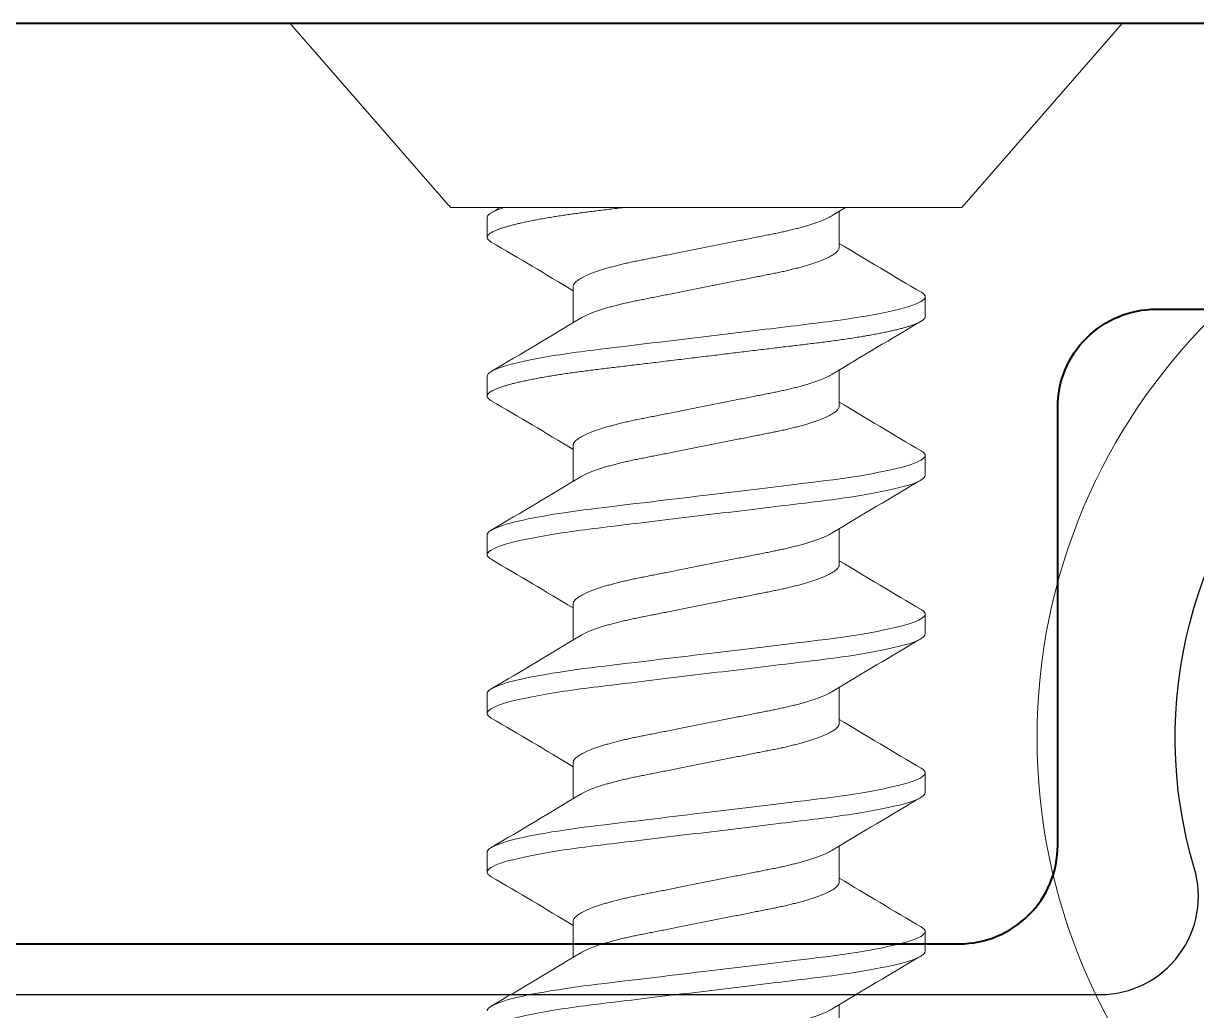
# Model space of a CAD drawing. Extents: x -23 to 190, y -172 to 85.
# Drawn here: x -2.3116 to -1.9421, y 70.4625 to 70.7736 of the extents above; entities that cross this region are included whole.
import ezdxf

# ---------------------------------------------------------------- set-up
doc = ezdxf.new("R2010")
doc.units = 0
doc.header["$MEASUREMENT"] = 0
doc.layers.get('0').update_dxf_attribs({"linetype": 'CONTINUOUS'})
for name, color, linetype in [('Ballons', 7, 'CONTINUOUS'), ('DIM', 7, 'CONTINUOUS'), ('FRAME', 1, 'CONTINUOUS')]:
    doc.layers.add(name, color=color, linetype=linetype)

# ---------------------------------------------------------------- blocks, each defined once
blk = doc.blocks.new('dfasdf')
at = {"color": 7, "linetype": 'Continuous', "lineweight": 15}
blk.add_circle((54.63959, 25.57704), 0.1865, dxfattribs=at)
blk = doc.blocks.new('no 6 500')
at = {"color": 7, "linetype": 'Continuous', "lineweight": 15}
for p, q in [((56.45405, 21.48189), (56.39605, 21.53231)), ((56.39605, 21.53231), (56.39605, 21.27031)), ((56.45405, 21.48189), (56.45405, 21.32073)), ((56.48842, 21.47031), (56.48217, 21.47031)), ((56.53842, 21.47031), (56.53217, 21.47031)), ((56.58842, 21.47031), (56.58217, 21.47031)), ((56.63842, 21.47031), (56.63217, 21.47031)), ((56.68842, 21.47031), (56.68217, 21.47031)), ((56.46655, 21.44325), (56.45524, 21.44325)), ((56.51655, 21.44325), (56.50524, 21.44325)), ((56.56655, 21.44325), (56.55524, 21.44325)), ((56.61655, 21.44325), (56.60524, 21.44325)), ((56.66655, 21.44325), (56.65524, 21.44325)), ((56.71655, 21.44325), (56.70524, 21.44325)), ((56.47905, 21.35937), (56.49036, 21.35937)), ((56.52905, 21.35937), (56.54036, 21.35937)), ((56.57905, 21.35937), (56.59036, 21.35937)), ((56.62905, 21.35937), (56.64036, 21.35937)), ((56.67905, 21.35937), (56.69036, 21.35937)), ((56.45717, 21.33231), (56.46342, 21.33231)), ((56.50717, 21.33231), (56.51342, 21.33231)), ((56.55717, 21.33231), (56.56342, 21.33231)), ((56.60717, 21.33231), (56.61342, 21.33231)), ((56.65717, 21.33231), (56.66342, 21.33231)), ((56.39605, 21.27031), (56.45405, 21.32073))]:
    blk.add_line(p, q, dxfattribs=at)
at = {"color": 7, "linetype": 'Continuous', "lineweight": 15, "flags": 128}
for points in [[(56.53069, 21.46899), (56.53077, 21.46912), (56.53107, 21.46956), (56.53135, 21.46989), (56.53164, 21.47013), (56.53191, 21.47026), (56.53217, 21.47031), (56.53246, 21.47026), (56.53276, 21.47009), (56.53306, 21.46982), (56.53338, 21.46943), (56.5337, 21.46893), (56.53402, 21.46831), (56.53434, 21.46761), (56.53465, 21.46681), (56.53498, 21.46591), (56.5353, 21.46491), (56.53563, 21.4638), (56.53596, 21.46259), (56.53629, 21.46129), (56.53662, 21.45989), (56.53695, 21.4584), (56.53727, 21.45683), (56.53759, 21.4552), (56.53791, 21.45349), (56.53823, 21.45172), (56.53854, 21.44988), (56.53886, 21.44782), (56.53919, 21.4457), (56.5395, 21.44352), (56.53981, 21.44128), (56.54011, 21.43901), (56.5404, 21.43669), (56.54067, 21.43447), (56.54095, 21.43219), (56.54123, 21.42985), (56.54152, 21.42744), (56.54182, 21.42498), (56.54212, 21.42246), (56.54243, 21.4199), (56.54274, 21.4173), (56.54306, 21.41465), (56.54339, 21.41198), (56.54371, 21.40934), (56.54403, 21.40667), (56.54435, 21.40399), (56.54467, 21.40131), (56.54502, 21.39841), (56.54537, 21.39552), (56.54572, 21.39265), (56.54607, 21.3898), (56.54641, 21.38697), (56.54674, 21.38419), (56.54706, 21.3816), (56.54736, 21.37906), (56.54766, 21.37657), (56.54796, 21.37413), (56.54825, 21.37175), (56.54853, 21.36943), (56.5488, 21.36717), (56.54907, 21.36497), (56.54934, 21.36281), (56.54963, 21.36067), (56.54992, 21.35862), (56.55021, 21.35661), (56.55051, 21.35465), (56.55081, 21.35274), (56.55115, 21.35076), (56.55149, 21.34885), (56.55183, 21.34702), (56.55218, 21.34529), (56.55253, 21.34365), (56.55288, 21.34211), (56.55321, 21.34075), (56.55354, 21.33949), (56.55386, 21.33833), (56.55419, 21.33726), (56.55451, 21.3363), (56.55483, 21.33545), (56.55515, 21.33469), (56.55546, 21.33405), (56.55577, 21.3335), (56.55607, 21.33306), (56.55635, 21.33273), (56.55664, 21.3325), (56.55691, 21.33236), (56.55717, 21.33231), (56.55717, 21.33231)], [(56.58069, 21.46899), (56.58077, 21.46912), (56.58107, 21.46956), (56.58135, 21.46989), (56.58164, 21.47013), (56.58191, 21.47026), (56.58217, 21.47031), (56.58246, 21.47026), (56.58276, 21.47009), (56.58306, 21.46982), (56.58338, 21.46943), (56.5837, 21.46893), (56.58402, 21.46831), (56.58434, 21.46761), (56.58465, 21.46681), (56.58498, 21.46591), (56.5853, 21.46491), (56.58563, 21.4638), (56.58596, 21.46259), (56.58629, 21.46129), (56.58662, 21.45989), (56.58695, 21.4584), (56.58727, 21.45683), (56.58759, 21.4552), (56.58791, 21.45349), (56.58823, 21.45172), (56.58854, 21.44988), (56.58886, 21.44782), (56.58919, 21.4457), (56.5895, 21.44352), (56.58981, 21.44128), (56.59011, 21.43901), (56.5904, 21.43669), (56.59067, 21.43447), (56.59095, 21.43219), (56.59123, 21.42985), (56.59152, 21.42744), (56.59182, 21.42498), (56.59212, 21.42246), (56.59243, 21.4199), (56.59274, 21.4173), (56.59306, 21.41465), (56.59339, 21.41198), (56.59371, 21.40934), (56.59403, 21.40667), (56.59435, 21.40399), (56.59467, 21.40131), (56.59502, 21.39841), (56.59537, 21.39552), (56.59572, 21.39265), (56.59607, 21.3898), (56.59641, 21.38697), (56.59674, 21.38419), (56.59706, 21.3816), (56.59736, 21.37906), (56.59766, 21.37657), (56.59796, 21.37413), (56.59825, 21.37175), (56.59853, 21.36943), (56.5988, 21.36717), (56.59907, 21.36497), (56.59934, 21.36281), (56.59963, 21.36067), (56.59992, 21.35862), (56.60021, 21.35661), (56.60051, 21.35465), (56.60081, 21.35274), (56.60115, 21.35076), (56.60149, 21.34885), (56.60183, 21.34702), (56.60218, 21.34529), (56.60253, 21.34365), (56.60288, 21.34211), (56.60321, 21.34075), (56.60354, 21.33949), (56.60386, 21.33833), (56.60419, 21.33726), (56.60451, 21.3363), (56.60483, 21.33545), (56.60515, 21.33469), (56.60546, 21.33405), (56.60577, 21.3335), (56.60607, 21.33306), (56.60635, 21.33273), (56.60664, 21.3325), (56.60691, 21.33236), (56.60717, 21.33231), (56.60717, 21.33231)], [(56.63069, 21.46899), (56.63077, 21.46912), (56.63107, 21.46956), (56.63135, 21.46989), (56.63164, 21.47013), (56.63191, 21.47026), (56.63217, 21.47031), (56.63246, 21.47026), (56.63276, 21.47009), (56.63306, 21.46982), (56.63338, 21.46943), (56.6337, 21.46893), (56.63402, 21.46831), (56.63434, 21.46761), (56.63465, 21.46681), (56.63498, 21.46591), (56.6353, 21.46491), (56.63563, 21.4638), (56.63596, 21.46259), (56.63629, 21.46129), (56.63662, 21.45989), (56.63695, 21.4584), (56.63727, 21.45683), (56.63759, 21.4552), (56.63791, 21.45349), (56.63823, 21.45172), (56.63854, 21.44988), (56.63886, 21.44782), (56.63919, 21.4457), (56.6395, 21.44352), (56.63981, 21.44128), (56.64011, 21.43901), (56.6404, 21.43669), (56.64067, 21.43447), (56.64095, 21.43219), (56.64123, 21.42985), (56.64152, 21.42744), (56.64182, 21.42498), (56.64212, 21.42246), (56.64243, 21.4199), (56.64274, 21.4173), (56.64306, 21.41465), (56.64339, 21.41198), (56.64371, 21.40934), (56.64403, 21.40667), (56.64435, 21.40399), (56.64467, 21.40131), (56.64502, 21.39841), (56.64537, 21.39552), (56.64572, 21.39265), (56.64607, 21.3898), (56.64641, 21.38697), (56.64674, 21.38419), (56.64706, 21.3816), (56.64736, 21.37906), (56.64766, 21.37657), (56.64796, 21.37413), (56.64825, 21.37175), (56.64853, 21.36943), (56.6488, 21.36717), (56.64907, 21.36497), (56.64934, 21.36281), (56.64963, 21.36067), (56.64992, 21.35862), (56.65021, 21.35661), (56.65051, 21.35465), (56.65081, 21.35274), (56.65115, 21.35076), (56.65149, 21.34885), (56.65183, 21.34702), (56.65218, 21.34529), (56.65253, 21.34365), (56.65288, 21.34211), (56.65321, 21.34075), (56.65354, 21.33949), (56.65386, 21.33833), (56.65419, 21.33726), (56.65451, 21.3363), (56.65483, 21.33545), (56.65515, 21.33469), (56.65546, 21.33405), (56.65577, 21.3335), (56.65607, 21.33306), (56.65635, 21.33273), (56.65664, 21.3325), (56.65691, 21.33236), (56.65717, 21.33231), (56.65717, 21.33231)], [(56.68069, 21.46899), (56.68077, 21.46912), (56.68107, 21.46956), (56.68135, 21.46989), (56.68164, 21.47013), (56.68191, 21.47026), (56.68217, 21.47031), (56.68246, 21.47026), (56.68276, 21.47009), (56.68306, 21.46982), (56.68338, 21.46943), (56.6837, 21.46893), (56.68402, 21.46831), (56.68434, 21.46761), (56.68465, 21.46681), (56.68498, 21.46591), (56.6853, 21.46491), (56.68563, 21.4638), (56.68596, 21.46259), (56.68629, 21.46129), (56.68662, 21.45989), (56.68695, 21.4584), (56.68727, 21.45683), (56.68759, 21.4552), (56.68791, 21.45349), (56.68823, 21.45172), (56.68854, 21.44988), (56.68886, 21.44782), (56.68919, 21.4457), (56.6895, 21.44352), (56.68981, 21.44128), (56.69011, 21.43901), (56.6904, 21.43669), (56.69067, 21.43447), (56.69095, 21.43219), (56.69123, 21.42985), (56.69152, 21.42744), (56.69182, 21.42498), (56.69212, 21.42246), (56.69243, 21.4199), (56.69274, 21.4173), (56.69306, 21.41465), (56.69339, 21.41198), (56.69371, 21.40934), (56.69403, 21.40667), (56.69435, 21.40399), (56.69467, 21.40131), (56.69502, 21.39841), (56.69537, 21.39552), (56.69572, 21.39265), (56.69607, 21.3898), (56.69641, 21.38697), (56.69674, 21.38419), (56.69706, 21.3816), (56.69736, 21.37906), (56.69766, 21.37657), (56.69796, 21.37413), (56.69825, 21.37175), (56.69853, 21.36943), (56.6988, 21.36717), (56.69907, 21.36497), (56.69934, 21.36281), (56.69963, 21.36067), (56.69992, 21.35862), (56.70021, 21.35661), (56.70051, 21.35465), (56.70081, 21.35274), (56.70115, 21.35076), (56.70149, 21.34885), (56.70183, 21.34702), (56.70218, 21.34529), (56.70253, 21.34365), (56.70288, 21.34211), (56.70321, 21.34075), (56.70354, 21.33949), (56.70386, 21.33833), (56.70419, 21.33726), (56.70451, 21.3363), (56.70483, 21.33545), (56.70515, 21.33469), (56.70546, 21.33405), (56.70577, 21.3335), (56.70607, 21.33306), (56.70635, 21.33273), (56.70664, 21.3325), (56.70691, 21.33236), (56.70717, 21.33231)]]:
    blk.add_lwpolyline(points, dxfattribs=at)
at = {"color": 7, "linetype": 'Continuous', "lineweight": 15}
for centre, radius, start, end in [((54.38039, 22.70217), 2.43557, 328.87607, 329.58106), ((58.37888, 22.57666), 2.18978, 210.38664, 211.23816), ((54.41336, 22.71231), 2.45539, 328.87894, 329.57824), ((58.47328, 22.60314), 2.24147, 210.39645, 211.22834), ((54.54127, 22.66592), 2.36471, 328.86553, 329.59164), ((58.53687, 22.61125), 2.2573, 210.39938, 211.22542), ((54.59127, 22.66592), 2.36471, 328.86553, 329.59164), ((58.58684, 22.61123), 2.25726, 210.39936, 211.22541), ((54.64127, 22.66592), 2.36471, 328.86553, 329.59164), ((58.63673, 22.61116), 2.25714, 210.39936, 211.22546), ((57.49369, 22.07287), 1.21442, 211.1207, 211.3502), ((58.50417, 20.1368), 2.36452, 148.86549, 149.59166), ((54.57227, 20.19945), 2.24153, 30.39647, 31.22833), ((58.63221, 20.09033), 2.45535, 148.87893, 149.57824), ((54.66686, 20.22605), 2.18961, 30.38661, 31.23819), ((58.60445, 20.13663), 2.36486, 148.86554, 149.59171), ((54.6587, 20.19136), 2.25734, 30.39929, 31.22542), ((58.65466, 20.13651), 2.3651, 148.86556, 149.59166), ((54.70892, 20.19149), 2.25708, 30.39925, 31.22547), ((58.70425, 20.13675), 2.36462, 148.86552, 149.59176), ((54.75848, 20.19123), 2.25759, 30.39934, 31.22538), ((52.80269, 19.18368), 4.23871, 30.47857, 30.52234)]:
    blk.add_arc(centre, radius, start, end, dxfattribs=at)
for points, knots in [([(56.48069, 21.46899), (56.48072, 21.46903), (56.48084, 21.46926), (56.48106, 21.46957), (56.48135, 21.46991), (56.48164, 21.47014), (56.48191, 21.47028), (56.48209, 21.4703), (56.48217, 21.47031)], [0, 0, 0, 0, 0.047812, 0.244109, 0.435482, 0.62533, 0.813538, 1, 1, 1, 1]), ([(56.48217, 21.47031), (56.48308, 21.47031), (56.48413, 21.46863), (56.48633, 21.46164), (56.48748, 21.45633), (56.48906, 21.44665), (56.48957, 21.44315), (56.49052, 21.43586), (56.49096, 21.43206), (56.49245, 21.41977), (56.49356, 21.41055), (56.49579, 21.39207), (56.4969, 21.38285), (56.49839, 21.37056), (56.49883, 21.36677), (56.49978, 21.35947), (56.50029, 21.35597), (56.50187, 21.34629), (56.50302, 21.34098), (56.50522, 21.33399), (56.50627, 21.33231), (56.50717, 21.33231)], [0, 0, 0, 0, 0.125, 0.125, 0.25, 0.25, 0.3125, 0.3125, 0.375, 0.375, 0.5, 0.5, 0.625, 0.625, 0.6875, 0.6875, 0.75, 0.75, 0.875, 0.875, 1, 1, 1, 1]), ([(56.48842, 21.47031), (56.48852, 21.4703), (56.48871, 21.47028), (56.48901, 21.47011), (56.48931, 21.46984), (56.48963, 21.46945), (56.48995, 21.46894), (56.49027, 21.46833), (56.49059, 21.46763), (56.4909, 21.46683), (56.49123, 21.46593), (56.49155, 21.46492), (56.49188, 21.46382), (56.49221, 21.46261), (56.49254, 21.46131), (56.49287, 21.45991), (56.4932, 21.45842), (56.49352, 21.45685), (56.49384, 21.45521), (56.49416, 21.45351), (56.49448, 21.45173), (56.49479, 21.44984), (56.49511, 21.44784), (56.49544, 21.44572), (56.49575, 21.44353), (56.49606, 21.4413), (56.49636, 21.43903), (56.49665, 21.43675), (56.49692, 21.43448), (56.4972, 21.43219), (56.49748, 21.42985), (56.49777, 21.42744), (56.49807, 21.42498), (56.49837, 21.42246), (56.49868, 21.4199), (56.49899, 21.41729), (56.49931, 21.41465), (56.49963, 21.412), (56.49996, 21.40934), (56.50028, 21.40667), (56.5006, 21.40399), (56.50093, 21.40124), (56.50127, 21.39841), (56.50162, 21.39552), (56.50197, 21.39265), (56.50232, 21.3898), (56.50266, 21.38697), (56.50299, 21.38424), (56.50331, 21.3816), (56.50361, 21.37906), (56.50391, 21.37657), (56.50421, 21.37413), (56.5045, 21.37175), (56.50478, 21.36943), (56.50505, 21.36717), (56.50532, 21.36496), (56.50559, 21.36279), (56.50588, 21.36067), (56.50617, 21.3586), (56.50646, 21.35659), (56.50676, 21.35463), (56.50707, 21.35268), (56.5074, 21.35074), (56.50774, 21.34883), (56.50808, 21.34701), (56.50843, 21.34527), (56.50878, 21.34363), (56.50912, 21.34212), (56.50946, 21.34074), (56.50979, 21.33948), (56.51011, 21.33831), (56.51044, 21.33725), (56.51076, 21.33629), (56.51108, 21.33543), (56.5114, 21.33468), (56.51171, 21.33403), (56.51202, 21.33349), (56.51231, 21.33305), (56.5126, 21.33272), (56.51289, 21.33248), (56.51316, 21.33234), (56.51343, 21.33229), (56.51371, 21.33235), (56.51401, 21.33251), (56.51431, 21.33279), (56.51461, 21.33315), (56.51481, 21.33348), (56.51491, 21.33363)], [0, 0, 0, 0, 0.011795, 0.023709, 0.035734, 0.047861, 0.060081, 0.072385, 0.084054, 0.09578, 0.107555, 0.119369, 0.131213, 0.143078, 0.154954, 0.166832, 0.178701, 0.190553, 0.202167, 0.213747, 0.225283, 0.236766, 0.2491, 0.261353, 0.273516, 0.28558, 0.297537, 0.309377, 0.320469, 0.331651, 0.342936, 0.354315, 0.365782, 0.37733, 0.388949, 0.400633, 0.412371, 0.424156, 0.435767, 0.447404, 0.45906, 0.470725, 0.483322, 0.495906, 0.508469, 0.520997, 0.53348, 0.545907, 0.557564, 0.569153, 0.580667, 0.592096, 0.603435, 0.614676, 0.625812, 0.636915, 0.648122, 0.659429, 0.670625, 0.681905, 0.69326, 0.704684, 0.717087, 0.729551, 0.742063, 0.754614, 0.767191, 0.779785, 0.791663, 0.803535, 0.815392, 0.827225, 0.839023, 0.850777, 0.86248, 0.874121, 0.885693, 0.897188, 0.908394, 0.919511, 0.930532, 0.94145, 0.953245, 0.965159, 0.977184, 0.989311, 1, 1, 1, 1]), ([(56.53842, 21.47031), (56.53933, 21.47031), (56.54038, 21.46863), (56.54258, 21.46164), (56.54373, 21.45633), (56.54531, 21.44665), (56.54582, 21.44315), (56.54677, 21.43586), (56.54721, 21.43206), (56.5487, 21.41977), (56.54981, 21.41055), (56.55204, 21.39207), (56.55315, 21.38285), (56.55464, 21.37056), (56.55508, 21.36677), (56.55603, 21.35947), (56.55654, 21.35597), (56.55812, 21.34629), (56.55927, 21.34098), (56.56147, 21.33399), (56.56252, 21.33231), (56.56342, 21.33231)], [0, 0, 0, 0, 0.125, 0.125, 0.25, 0.25, 0.3125, 0.3125, 0.375, 0.375, 0.5, 0.5, 0.625, 0.625, 0.6875, 0.6875, 0.75, 0.75, 0.875, 0.875, 1, 1, 1, 1]), ([(56.58842, 21.47031), (56.58933, 21.47031), (56.59038, 21.46863), (56.59258, 21.46164), (56.59373, 21.45633), (56.59531, 21.44665), (56.59582, 21.44315), (56.59677, 21.43586), (56.59721, 21.43206), (56.5987, 21.41977), (56.59981, 21.41055), (56.60204, 21.39207), (56.60315, 21.38285), (56.60464, 21.37056), (56.60508, 21.36677), (56.60603, 21.35947), (56.60654, 21.35597), (56.60812, 21.34629), (56.60927, 21.34098), (56.61147, 21.33399), (56.61252, 21.33231), (56.61342, 21.33231)], [0, 0, 0, 0, 0.125, 0.125, 0.25, 0.25, 0.3125, 0.3125, 0.375, 0.375, 0.5, 0.5, 0.625, 0.625, 0.6875, 0.6875, 0.75, 0.75, 0.875, 0.875, 1, 1, 1, 1]), ([(56.63842, 21.47031), (56.63933, 21.47031), (56.64038, 21.46863), (56.64258, 21.46164), (56.64373, 21.45633), (56.64531, 21.44665), (56.64582, 21.44315), (56.64677, 21.43586), (56.64721, 21.43206), (56.6487, 21.41977), (56.64981, 21.41055), (56.65204, 21.39207), (56.65315, 21.38285), (56.65464, 21.37056), (56.65508, 21.36677), (56.65603, 21.35947), (56.65654, 21.35597), (56.65812, 21.34629), (56.65927, 21.34098), (56.66147, 21.33399), (56.66252, 21.33231), (56.66342, 21.33231)], [0, 0, 0, 0, 0.125, 0.125, 0.25, 0.25, 0.3125, 0.3125, 0.375, 0.375, 0.5, 0.5, 0.625, 0.625, 0.6875, 0.6875, 0.75, 0.75, 0.875, 0.875, 1, 1, 1, 1]), ([(56.68842, 21.47031), (56.68933, 21.47031), (56.69038, 21.46863), (56.69258, 21.46164), (56.69373, 21.45633), (56.69531, 21.44665), (56.69582, 21.44315), (56.69677, 21.43586), (56.69721, 21.43206), (56.6987, 21.41977), (56.69981, 21.41055), (56.70204, 21.39207), (56.70315, 21.38285), (56.70464, 21.37056), (56.70508, 21.36677), (56.70603, 21.35947), (56.70654, 21.35597), (56.70812, 21.34629), (56.70927, 21.34098), (56.71147, 21.33399), (56.71252, 21.33231), (56.71342, 21.33231)], [0, 0, 0, 0, 0.125, 0.125, 0.25, 0.25, 0.3125, 0.3125, 0.375, 0.375, 0.5, 0.5, 0.625, 0.625, 0.6875, 0.6875, 0.75, 0.75, 0.875, 0.875, 1, 1, 1, 1]), ([(56.45658, 21.44104), (56.45661, 21.44098), (56.45679, 21.44071), (56.45709, 21.44013), (56.45751, 21.4393), (56.45792, 21.43836), (56.45834, 21.43732), (56.45876, 21.43619), (56.45918, 21.43497), (56.4596, 21.43367), (56.46001, 21.43229), (56.46041, 21.43085), (56.4608, 21.42934), (56.46119, 21.42778), (56.46156, 21.42617), (56.46193, 21.42452), (56.46227, 21.42284), (56.46261, 21.42112), (56.46296, 21.41937), (56.46332, 21.41756), (56.46369, 21.41568), (56.46408, 21.41374), (56.46448, 21.41174), (56.46488, 21.4097), (56.46529, 21.40763), (56.46571, 21.40554), (56.46613, 21.40343), (56.46655, 21.40131), (56.46697, 21.3992), (56.46739, 21.39709), (56.4678, 21.395), (56.46821, 21.39294), (56.46862, 21.39092), (56.46901, 21.38894), (56.46939, 21.38703), (56.46976, 21.38516), (56.47012, 21.38333), (56.47048, 21.38155), (56.47082, 21.37981), (56.47117, 21.37812), (56.47153, 21.37646), (56.47191, 21.37485), (56.4723, 21.37329), (56.47269, 21.37178), (56.47309, 21.37033), (56.4735, 21.36896), (56.47391, 21.36766), (56.47433, 21.36644), (56.47475, 21.36532), (56.47516, 21.36429), (56.47558, 21.36336), (56.47598, 21.36253), (56.47639, 21.36178), (56.4768, 21.36113), (56.4772, 21.36058), (56.47759, 21.36014), (56.47797, 21.35979), (56.47834, 21.35955), (56.4787, 21.3594), (56.47893, 21.35938), (56.47905, 21.35937)], [0, 0, 0, 0, 0.0049672, 0.0224558, 0.0400072, 0.0579579, 0.0759257, 0.093886, 0.1118143, 0.1296862, 0.1474779, 0.1651664, 0.182691, 0.2000695, 0.2172819, 0.2343095, 0.2511349, 0.2675471, 0.2841423, 0.300927, 0.3178845, 0.3353471, 0.3529503, 0.3706724, 0.3884909, 0.4063825, 0.4243231, 0.4422882, 0.4602143, 0.4781158, 0.4959687, 0.513749, 0.5314335, 0.5486874, 0.5658069, 0.5827728, 0.5995669, 0.6165091, 0.6332588, 0.650119, 0.6671823, 0.6844313, 0.7018473, 0.7194101, 0.7370599, 0.7548125, 0.7726451, 0.7905339, 0.8084549, 0.8260635, 0.8436564, 0.8612104, 0.8787029, 0.8964658, 0.9141184, 0.931639, 0.9490064, 0.9662011, 0.9832046, 1, 1, 1, 1]), ([(56.46655, 21.44325), (56.46666, 21.44324), (56.4669, 21.44322), (56.46726, 21.44307), (56.46763, 21.44283), (56.46801, 21.44249), (56.4684, 21.44205), (56.46879, 21.44151), (56.46919, 21.44087), (56.46959, 21.44014), (56.47001, 21.4393), (56.47042, 21.43836), (56.47084, 21.43732), (56.47126, 21.43619), (56.47168, 21.43497), (56.4721, 21.43367), (56.47251, 21.43229), (56.47291, 21.43085), (56.4733, 21.42934), (56.47369, 21.42778), (56.47406, 21.42617), (56.47443, 21.42452), (56.47477, 21.42284), (56.47511, 21.42112), (56.47546, 21.41937), (56.47582, 21.41756), (56.47619, 21.41568), (56.47658, 21.41374), (56.47698, 21.41174), (56.47738, 21.4097), (56.47779, 21.40763), (56.47821, 21.40554), (56.47863, 21.40343), (56.47905, 21.40131), (56.47947, 21.3992), (56.47989, 21.39709), (56.4803, 21.395), (56.48071, 21.39294), (56.48112, 21.39092), (56.48151, 21.38894), (56.48189, 21.38703), (56.48226, 21.38516), (56.48262, 21.38333), (56.48298, 21.38155), (56.48332, 21.37981), (56.48367, 21.37812), (56.48403, 21.37646), (56.48441, 21.37485), (56.4848, 21.37329), (56.48519, 21.37178), (56.48559, 21.37033), (56.486, 21.36896), (56.48641, 21.36766), (56.48683, 21.36644), (56.48725, 21.36532), (56.48766, 21.36429), (56.48808, 21.36336), (56.48848, 21.36253), (56.4888, 21.36194), (56.48898, 21.36166), (56.48902, 21.36159)], [0, 0, 0, 0, 0.0167587, 0.0337246, 0.050881, 0.0682095, 0.0856906, 0.102988, 0.1203919, 0.1378808, 0.1554324, 0.1733832, 0.1913512, 0.2093117, 0.2272402, 0.2451123, 0.2629042, 0.2805928, 0.2981177, 0.3154964, 0.3327089, 0.3497367, 0.3665623, 0.3829747, 0.39957, 0.4163549, 0.4333125, 0.4507754, 0.4683787, 0.4861011, 0.5039198, 0.5218115, 0.5397523, 0.5577176, 0.5756439, 0.5935456, 0.6113986, 0.6291791, 0.6468638, 0.6641179, 0.6812376, 0.6982037, 0.714998, 0.7319404, 0.7486903, 0.7655506, 0.7826141, 0.7998633, 0.8172795, 0.8348425, 0.8524924, 0.8702452, 0.888078, 0.905967, 0.9238882, 0.941497, 0.95909, 0.9766443, 0.9941369, 1, 1, 1, 1]), ([(56.50658, 21.44104), (56.50661, 21.44098), (56.50679, 21.44071), (56.50709, 21.44013), (56.50751, 21.4393), (56.50792, 21.43836), (56.50834, 21.43732), (56.50876, 21.43619), (56.50918, 21.43497), (56.5096, 21.43367), (56.51001, 21.43229), (56.51041, 21.43085), (56.5108, 21.42934), (56.51119, 21.42778), (56.51156, 21.42617), (56.51193, 21.42452), (56.51227, 21.42284), (56.51261, 21.42112), (56.51296, 21.41937), (56.51332, 21.41756), (56.51369, 21.41568), (56.51408, 21.41374), (56.51448, 21.41174), (56.51488, 21.4097), (56.51529, 21.40763), (56.51571, 21.40554), (56.51613, 21.40343), (56.51655, 21.40131), (56.51697, 21.3992), (56.51739, 21.39709), (56.5178, 21.395), (56.51821, 21.39294), (56.51862, 21.39092), (56.51901, 21.38894), (56.51939, 21.38703), (56.51976, 21.38516), (56.52012, 21.38333), (56.52048, 21.38155), (56.52082, 21.37981), (56.52117, 21.37812), (56.52153, 21.37646), (56.52191, 21.37485), (56.5223, 21.37329), (56.52269, 21.37178), (56.52309, 21.37033), (56.5235, 21.36896), (56.52391, 21.36766), (56.52433, 21.36644), (56.52475, 21.36532), (56.52516, 21.36429), (56.52558, 21.36336), (56.52598, 21.36253), (56.52639, 21.36178), (56.5268, 21.36113), (56.5272, 21.36058), (56.52759, 21.36014), (56.52797, 21.35979), (56.52834, 21.35955), (56.5287, 21.3594), (56.52893, 21.35938), (56.52905, 21.35937)], [0, 0, 0, 0, 0.004953, 0.022442, 0.039994, 0.057945, 0.075913, 0.093873, 0.111802, 0.129674, 0.147466, 0.165155, 0.18268, 0.200059, 0.217271, 0.234299, 0.251125, 0.267537, 0.284132, 0.300917, 0.317875, 0.335338, 0.352941, 0.370664, 0.388483, 0.406374, 0.424315, 0.442281, 0.460207, 0.478109, 0.495962, 0.513742, 0.531427, 0.548681, 0.565801, 0.582767, 0.599561, 0.616504, 0.633254, 0.650114, 0.667178, 0.684427, 0.701843, 0.719406, 0.737056, 0.754809, 0.772642, 0.790531, 0.808452, 0.826061, 0.843654, 0.861209, 0.878701, 0.896464, 0.914117, 0.931638, 0.949006, 0.966201, 0.983204, 1, 1, 1, 1]), ([(56.51655, 21.44325), (56.51666, 21.44324), (56.5169, 21.44322), (56.51726, 21.44307), (56.51763, 21.44283), (56.51801, 21.44249), (56.5184, 21.44205), (56.51879, 21.44151), (56.51919, 21.44087), (56.51959, 21.44014), (56.52001, 21.4393), (56.52042, 21.43836), (56.52084, 21.43732), (56.52126, 21.43619), (56.52168, 21.43497), (56.5221, 21.43367), (56.52251, 21.43229), (56.52291, 21.43085), (56.5233, 21.42934), (56.52369, 21.42778), (56.52406, 21.42617), (56.52443, 21.42452), (56.52477, 21.42284), (56.52511, 21.42112), (56.52546, 21.41937), (56.52582, 21.41756), (56.52619, 21.41568), (56.52658, 21.41374), (56.52698, 21.41174), (56.52738, 21.4097), (56.52779, 21.40763), (56.52821, 21.40554), (56.52863, 21.40343), (56.52905, 21.40131), (56.52947, 21.3992), (56.52989, 21.39709), (56.5303, 21.395), (56.53071, 21.39294), (56.53112, 21.39092), (56.53151, 21.38894), (56.53189, 21.38703), (56.53226, 21.38516), (56.53262, 21.38333), (56.53298, 21.38155), (56.53332, 21.37981), (56.53367, 21.37812), (56.53403, 21.37646), (56.53441, 21.37485), (56.5348, 21.37329), (56.53519, 21.37178), (56.53559, 21.37033), (56.536, 21.36896), (56.53641, 21.36766), (56.53683, 21.36644), (56.53725, 21.36532), (56.53766, 21.36429), (56.53808, 21.36336), (56.53848, 21.36253), (56.5388, 21.36194), (56.53898, 21.36166), (56.53902, 21.36159)], [0, 0, 0, 0, 0.016759, 0.033725, 0.050881, 0.06821, 0.085691, 0.102989, 0.120393, 0.137881, 0.155433, 0.173384, 0.191352, 0.209313, 0.227241, 0.245113, 0.262906, 0.280594, 0.298119, 0.315498, 0.332711, 0.349738, 0.366564, 0.382977, 0.399572, 0.416357, 0.433315, 0.450778, 0.468381, 0.486104, 0.503922, 0.521814, 0.539755, 0.55772, 0.575647, 0.593549, 0.611402, 0.629182, 0.646867, 0.664121, 0.681241, 0.698207, 0.715002, 0.731944, 0.748694, 0.765554, 0.782618, 0.799867, 0.817284, 0.834847, 0.852497, 0.87025, 0.888082, 0.905972, 0.923893, 0.941502, 0.959095, 0.976649, 0.994142, 1, 1, 1, 1]), ([(56.55658, 21.44104), (56.55661, 21.44098), (56.55679, 21.44071), (56.55709, 21.44013), (56.55751, 21.4393), (56.55792, 21.43836), (56.55834, 21.43732), (56.55876, 21.43619), (56.55918, 21.43497), (56.5596, 21.43367), (56.56001, 21.43229), (56.56041, 21.43085), (56.5608, 21.42934), (56.56119, 21.42778), (56.56156, 21.42617), (56.56193, 21.42452), (56.56227, 21.42284), (56.56261, 21.42112), (56.56296, 21.41937), (56.56332, 21.41756), (56.56369, 21.41568), (56.56408, 21.41374), (56.56448, 21.41174), (56.56488, 21.4097), (56.56529, 21.40763), (56.56571, 21.40554), (56.56613, 21.40343), (56.56655, 21.40131), (56.56697, 21.3992), (56.56739, 21.39709), (56.5678, 21.395), (56.56821, 21.39294), (56.56862, 21.39092), (56.56901, 21.38894), (56.56939, 21.38703), (56.56976, 21.38516), (56.57012, 21.38333), (56.57048, 21.38155), (56.57082, 21.37981), (56.57117, 21.37812), (56.57153, 21.37646), (56.57191, 21.37485), (56.5723, 21.37329), (56.57269, 21.37178), (56.57309, 21.37033), (56.5735, 21.36896), (56.57391, 21.36766), (56.57433, 21.36644), (56.57475, 21.36532), (56.57516, 21.36429), (56.57558, 21.36336), (56.57598, 21.36253), (56.57639, 21.36178), (56.5768, 21.36113), (56.5772, 21.36058), (56.57759, 21.36014), (56.57797, 21.35979), (56.57834, 21.35955), (56.5787, 21.3594), (56.57893, 21.35938), (56.57905, 21.35937)], [0, 0, 0, 0, 0.004958, 0.022447, 0.039999, 0.05795, 0.075918, 0.093878, 0.111806, 0.129679, 0.14747, 0.165159, 0.182684, 0.200062, 0.217275, 0.234303, 0.251128, 0.267541, 0.284136, 0.300921, 0.317878, 0.335341, 0.352945, 0.370667, 0.388486, 0.406377, 0.424318, 0.442283, 0.46021, 0.478111, 0.495964, 0.513745, 0.531429, 0.548683, 0.565803, 0.582769, 0.599563, 0.616506, 0.633256, 0.650116, 0.667179, 0.684429, 0.701845, 0.719408, 0.737058, 0.75481, 0.772643, 0.790532, 0.808453, 0.826062, 0.843655, 0.861209, 0.878702, 0.896465, 0.914118, 0.931638, 0.949006, 0.966201, 0.983204, 1, 1, 1, 1]), ([(56.56655, 21.44325), (56.56666, 21.44324), (56.5669, 21.44322), (56.56726, 21.44307), (56.56763, 21.44283), (56.56801, 21.44249), (56.5684, 21.44205), (56.56879, 21.44151), (56.56919, 21.44087), (56.56959, 21.44014), (56.57001, 21.4393), (56.57042, 21.43836), (56.57084, 21.43732), (56.57126, 21.43619), (56.57168, 21.43497), (56.5721, 21.43367), (56.57251, 21.43229), (56.57291, 21.43085), (56.5733, 21.42934), (56.57369, 21.42778), (56.57406, 21.42617), (56.57443, 21.42452), (56.57477, 21.42284), (56.57511, 21.42112), (56.57546, 21.41937), (56.57582, 21.41756), (56.57619, 21.41568), (56.57658, 21.41374), (56.57698, 21.41174), (56.57738, 21.4097), (56.57779, 21.40763), (56.57821, 21.40554), (56.57863, 21.40343), (56.57905, 21.40131), (56.57947, 21.3992), (56.57989, 21.39709), (56.5803, 21.395), (56.58071, 21.39294), (56.58112, 21.39092), (56.58151, 21.38894), (56.58189, 21.38703), (56.58226, 21.38516), (56.58262, 21.38333), (56.58298, 21.38155), (56.58332, 21.37981), (56.58367, 21.37812), (56.58403, 21.37646), (56.58441, 21.37485), (56.5848, 21.37329), (56.58519, 21.37178), (56.58559, 21.37033), (56.586, 21.36896), (56.58641, 21.36766), (56.58683, 21.36644), (56.58725, 21.36532), (56.58766, 21.36429), (56.58808, 21.36336), (56.58848, 21.36253), (56.5888, 21.36194), (56.58898, 21.36166), (56.58902, 21.36159)], [0, 0, 0, 0, 0.016759, 0.033724, 0.050881, 0.068209, 0.08569, 0.102987, 0.120391, 0.13788, 0.155431, 0.173382, 0.19135, 0.20931, 0.227238, 0.24511, 0.262902, 0.28059, 0.298115, 0.315494, 0.332706, 0.349734, 0.366559, 0.382971, 0.399567, 0.416351, 0.433309, 0.450771, 0.468375, 0.486097, 0.503915, 0.521807, 0.539747, 0.557713, 0.575639, 0.59354, 0.611393, 0.629174, 0.646858, 0.664112, 0.681232, 0.698198, 0.714992, 0.731934, 0.748684, 0.765544, 0.782607, 0.799856, 0.817272, 0.834835, 0.852485, 0.870238, 0.88807, 0.905959, 0.92388, 0.941489, 0.959082, 0.976636, 0.994128, 1, 1, 1, 1]), ([(56.60658, 21.44104), (56.60661, 21.44098), (56.60679, 21.44071), (56.60709, 21.44013), (56.60751, 21.4393), (56.60792, 21.43836), (56.60834, 21.43732), (56.60876, 21.43619), (56.60918, 21.43497), (56.6096, 21.43367), (56.61001, 21.43229), (56.61041, 21.43085), (56.6108, 21.42934), (56.61119, 21.42778), (56.61156, 21.42617), (56.61193, 21.42452), (56.61227, 21.42284), (56.61261, 21.42112), (56.61296, 21.41937), (56.61332, 21.41756), (56.61369, 21.41568), (56.61408, 21.41374), (56.61448, 21.41174), (56.61488, 21.4097), (56.61529, 21.40763), (56.61571, 21.40554), (56.61613, 21.40343), (56.61655, 21.40131), (56.61697, 21.3992), (56.61739, 21.39709), (56.6178, 21.395), (56.61821, 21.39294), (56.61862, 21.39092), (56.61901, 21.38894), (56.61939, 21.38703), (56.61976, 21.38516), (56.62012, 21.38333), (56.62048, 21.38155), (56.62082, 21.37981), (56.62117, 21.37812), (56.62153, 21.37646), (56.62191, 21.37485), (56.6223, 21.37329), (56.62269, 21.37178), (56.62309, 21.37033), (56.6235, 21.36896), (56.62391, 21.36766), (56.62433, 21.36644), (56.62475, 21.36532), (56.62516, 21.36429), (56.62558, 21.36336), (56.62598, 21.36253), (56.62639, 21.36178), (56.6268, 21.36113), (56.6272, 21.36058), (56.62759, 21.36014), (56.62797, 21.35979), (56.62834, 21.35955), (56.6287, 21.3594), (56.62893, 21.35938), (56.62905, 21.35937)], [0, 0, 0, 0, 0.004966, 0.022455, 0.040006, 0.057957, 0.075925, 0.093885, 0.111813, 0.129685, 0.147477, 0.165166, 0.18269, 0.200069, 0.217281, 0.234309, 0.251134, 0.267546, 0.284142, 0.300926, 0.317884, 0.335347, 0.35295, 0.370672, 0.38849, 0.406382, 0.424323, 0.442288, 0.460214, 0.478115, 0.495968, 0.513749, 0.531433, 0.548687, 0.565807, 0.582772, 0.599567, 0.616509, 0.633258, 0.650119, 0.667182, 0.684431, 0.701847, 0.71941, 0.73706, 0.754812, 0.772645, 0.790534, 0.808455, 0.826063, 0.843656, 0.86121, 0.878703, 0.896466, 0.914118, 0.931639, 0.949006, 0.966201, 0.983205, 1, 1, 1, 1]), ([(56.61655, 21.44325), (56.61666, 21.44324), (56.6169, 21.44322), (56.61726, 21.44307), (56.61763, 21.44283), (56.61801, 21.44249), (56.6184, 21.44205), (56.61879, 21.44151), (56.61919, 21.44087), (56.61959, 21.44014), (56.62001, 21.4393), (56.62042, 21.43836), (56.62084, 21.43732), (56.62126, 21.43619), (56.62168, 21.43497), (56.6221, 21.43367), (56.62251, 21.43229), (56.62291, 21.43085), (56.6233, 21.42934), (56.62369, 21.42778), (56.62406, 21.42617), (56.62443, 21.42452), (56.62477, 21.42284), (56.62511, 21.42112), (56.62546, 21.41937), (56.62582, 21.41756), (56.62619, 21.41568), (56.62658, 21.41374), (56.62698, 21.41174), (56.62738, 21.4097), (56.62779, 21.40763), (56.62821, 21.40554), (56.62863, 21.40343), (56.62905, 21.40131), (56.62947, 21.3992), (56.62989, 21.39709), (56.6303, 21.395), (56.63071, 21.39294), (56.63112, 21.39092), (56.63151, 21.38894), (56.63189, 21.38703), (56.63226, 21.38516), (56.63262, 21.38333), (56.63298, 21.38155), (56.63332, 21.37981), (56.63367, 21.37812), (56.63403, 21.37646), (56.63441, 21.37485), (56.6348, 21.37329), (56.63519, 21.37178), (56.63559, 21.37033), (56.636, 21.36896), (56.63641, 21.36766), (56.63683, 21.36644), (56.63725, 21.36532), (56.63766, 21.36429), (56.63808, 21.36336), (56.63848, 21.36253), (56.6388, 21.36194), (56.63898, 21.36166), (56.63902, 21.36159)], [0, 0, 0, 0, 0.016759, 0.033724, 0.050881, 0.068209, 0.08569, 0.102987, 0.120391, 0.13788, 0.155431, 0.173382, 0.19135, 0.20931, 0.227238, 0.24511, 0.262902, 0.28059, 0.298115, 0.315494, 0.332706, 0.349734, 0.366559, 0.382971, 0.399566, 0.416351, 0.433309, 0.450771, 0.468375, 0.486097, 0.503915, 0.521807, 0.539747, 0.557713, 0.575639, 0.59354, 0.611393, 0.629174, 0.646858, 0.664112, 0.681232, 0.698198, 0.714992, 0.731934, 0.748684, 0.765544, 0.782607, 0.799856, 0.817272, 0.834835, 0.852485, 0.870238, 0.88807, 0.905959, 0.92388, 0.941489, 0.959082, 0.976636, 0.994128, 1, 1, 1, 1]), ([(56.65658, 21.44104), (56.65661, 21.44098), (56.65679, 21.44071), (56.65709, 21.44013), (56.65751, 21.4393), (56.65792, 21.43836), (56.65834, 21.43732), (56.65876, 21.43619), (56.65918, 21.43497), (56.6596, 21.43367), (56.66001, 21.43229), (56.66041, 21.43085), (56.6608, 21.42934), (56.66119, 21.42778), (56.66156, 21.42617), (56.66193, 21.42452), (56.66227, 21.42284), (56.66261, 21.42112), (56.66296, 21.41937), (56.66332, 21.41756), (56.66369, 21.41568), (56.66408, 21.41374), (56.66448, 21.41174), (56.66488, 21.4097), (56.66529, 21.40763), (56.66571, 21.40554), (56.66613, 21.40343), (56.66655, 21.40131), (56.66697, 21.3992), (56.66739, 21.39709), (56.6678, 21.395), (56.66821, 21.39294), (56.66862, 21.39092), (56.66901, 21.38894), (56.66939, 21.38703), (56.66976, 21.38516), (56.67012, 21.38333), (56.67048, 21.38155), (56.67082, 21.37981), (56.67117, 21.37812), (56.67153, 21.37646), (56.67191, 21.37485), (56.6723, 21.37329), (56.67269, 21.37178), (56.67309, 21.37033), (56.6735, 21.36896), (56.67391, 21.36766), (56.67433, 21.36644), (56.67475, 21.36532), (56.67516, 21.36429), (56.67558, 21.36336), (56.67598, 21.36253), (56.67639, 21.36178), (56.6768, 21.36113), (56.6772, 21.36058), (56.67759, 21.36014), (56.67797, 21.35979), (56.67834, 21.35955), (56.6787, 21.3594), (56.67893, 21.35938), (56.67905, 21.35937)], [0, 0, 0, 0, 0.004966, 0.022455, 0.040006, 0.057957, 0.075925, 0.093885, 0.111813, 0.129685, 0.147477, 0.165166, 0.18269, 0.200069, 0.217281, 0.234309, 0.251134, 0.267546, 0.284142, 0.300926, 0.317884, 0.335347, 0.35295, 0.370672, 0.38849, 0.406382, 0.424323, 0.442288, 0.460214, 0.478115, 0.495968, 0.513749, 0.531433, 0.548687, 0.565807, 0.582772, 0.599567, 0.616509, 0.633259, 0.650119, 0.667182, 0.684431, 0.701847, 0.71941, 0.73706, 0.754812, 0.772645, 0.790534, 0.808455, 0.826063, 0.843656, 0.86121, 0.878703, 0.896466, 0.914118, 0.931639, 0.949006, 0.966201, 0.983205, 1, 1, 1, 1]), ([(56.66655, 21.44325), (56.66666, 21.44324), (56.6669, 21.44322), (56.66726, 21.44307), (56.66763, 21.44283), (56.66801, 21.44249), (56.6684, 21.44205), (56.66879, 21.44151), (56.66919, 21.44087), (56.66959, 21.44014), (56.67001, 21.4393), (56.67042, 21.43836), (56.67084, 21.43732), (56.67126, 21.43619), (56.67168, 21.43497), (56.6721, 21.43367), (56.67251, 21.43229), (56.67291, 21.43085), (56.6733, 21.42934), (56.67369, 21.42778), (56.67406, 21.42617), (56.67443, 21.42452), (56.67477, 21.42284), (56.67511, 21.42112), (56.67546, 21.41937), (56.67582, 21.41756), (56.67619, 21.41568), (56.67658, 21.41374), (56.67698, 21.41174), (56.67738, 21.4097), (56.67779, 21.40763), (56.67821, 21.40554), (56.67863, 21.40343), (56.67905, 21.40131), (56.67947, 21.3992), (56.67989, 21.39709), (56.6803, 21.395), (56.68071, 21.39294), (56.68112, 21.39092), (56.68151, 21.38894), (56.68189, 21.38703), (56.68226, 21.38516), (56.68262, 21.38333), (56.68298, 21.38155), (56.68332, 21.37981), (56.68367, 21.37812), (56.68403, 21.37646), (56.68441, 21.37485), (56.6848, 21.37329), (56.68519, 21.37178), (56.68559, 21.37033), (56.686, 21.36896), (56.68641, 21.36766), (56.68683, 21.36644), (56.68725, 21.36532), (56.68766, 21.36429), (56.68808, 21.36336), (56.68848, 21.36253), (56.6888, 21.36194), (56.68898, 21.36166), (56.68902, 21.36159)], [0, 0, 0, 0, 0.016759, 0.033724, 0.050881, 0.068209, 0.08569, 0.102987, 0.120391, 0.13788, 0.155431, 0.173382, 0.19135, 0.20931, 0.227238, 0.24511, 0.262902, 0.28059, 0.298115, 0.315494, 0.332706, 0.349734, 0.366559, 0.382971, 0.399566, 0.416351, 0.433309, 0.450771, 0.468375, 0.486097, 0.503915, 0.521807, 0.539747, 0.557713, 0.575639, 0.59354, 0.611393, 0.629174, 0.646858, 0.664112, 0.681232, 0.698198, 0.714992, 0.731934, 0.748684, 0.765544, 0.782607, 0.799856, 0.817272, 0.834835, 0.852485, 0.870238, 0.88807, 0.905959, 0.92388, 0.941489, 0.959082, 0.976636, 0.994128, 1, 1, 1, 1]), ([(56.70658, 21.44104), (56.70661, 21.44098), (56.70679, 21.44071), (56.70709, 21.44013), (56.70751, 21.4393), (56.70792, 21.43836), (56.70834, 21.43732), (56.70876, 21.43619), (56.70918, 21.43497), (56.7096, 21.43367), (56.71001, 21.43229), (56.71041, 21.43085), (56.7108, 21.42934), (56.71119, 21.42778), (56.71156, 21.42617), (56.71193, 21.42452), (56.71227, 21.42284), (56.71261, 21.42112), (56.71296, 21.41937), (56.71332, 21.41756), (56.71369, 21.41568), (56.71408, 21.41374), (56.71448, 21.41174), (56.71488, 21.4097), (56.71529, 21.40763), (56.71571, 21.40554), (56.71613, 21.40343), (56.71655, 21.40131), (56.71697, 21.3992), (56.71739, 21.39709), (56.7178, 21.395), (56.71821, 21.39294), (56.71862, 21.39092), (56.71901, 21.38894), (56.71939, 21.38703), (56.71976, 21.38516), (56.72012, 21.38333), (56.72048, 21.38155), (56.72082, 21.37981), (56.72117, 21.37812), (56.72153, 21.37646), (56.72191, 21.37485), (56.7223, 21.37329), (56.72269, 21.37178), (56.72309, 21.37033), (56.7235, 21.36896), (56.72391, 21.36766), (56.72433, 21.36644), (56.72475, 21.36532), (56.72516, 21.36429), (56.72558, 21.36336), (56.72598, 21.36253), (56.72639, 21.36178), (56.7268, 21.36113), (56.7272, 21.36058), (56.72759, 21.36014), (56.72797, 21.35979), (56.72834, 21.35955), (56.7287, 21.3594), (56.72893, 21.35938), (56.72905, 21.35937)], [0, 0, 0, 0, 0.004966, 0.022455, 0.040006, 0.057957, 0.075925, 0.093885, 0.111813, 0.129685, 0.147477, 0.165166, 0.18269, 0.200069, 0.217281, 0.234309, 0.251134, 0.267546, 0.284142, 0.300926, 0.317884, 0.335347, 0.35295, 0.370672, 0.38849, 0.406382, 0.424323, 0.442288, 0.460214, 0.478115, 0.495968, 0.513749, 0.531433, 0.548687, 0.565807, 0.582772, 0.599567, 0.616509, 0.633259, 0.650119, 0.667182, 0.684431, 0.701847, 0.71941, 0.73706, 0.754812, 0.772645, 0.790534, 0.808455, 0.826063, 0.843656, 0.86121, 0.878703, 0.896466, 0.914118, 0.931639, 0.949006, 0.966201, 0.983205, 1, 1, 1, 1]), ([(56.45405, 21.37544), (56.45415, 21.37465), (56.45433, 21.37308), (56.45461, 21.37078), (56.45488, 21.36854), (56.45515, 21.36635), (56.45541, 21.36421), (56.45568, 21.36214), (56.45595, 21.36014), (56.45622, 21.35822), (56.4565, 21.35635), (56.45678, 21.35451), (56.45708, 21.35264), (56.4574, 21.35074), (56.45774, 21.34883), (56.45808, 21.34701), (56.45843, 21.34527), (56.45878, 21.34363), (56.45912, 21.34212), (56.45946, 21.34074), (56.45979, 21.33948), (56.46011, 21.33831), (56.46044, 21.33725), (56.46076, 21.33629), (56.46108, 21.33543), (56.4614, 21.33468), (56.46171, 21.33403), (56.46202, 21.33349), (56.46231, 21.33305), (56.4626, 21.33272), (56.46289, 21.33248), (56.46316, 21.33234), (56.46343, 21.33229), (56.46371, 21.33235), (56.46401, 21.33251), (56.46431, 21.33279), (56.46461, 21.33315), (56.46481, 21.33348), (56.46491, 21.33363)], [0, 0, 0, 0, 0.026874, 0.053531, 0.079955, 0.106143, 0.132425, 0.158948, 0.184163, 0.209567, 0.235144, 0.26088, 0.28676, 0.316716, 0.346817, 0.377036, 0.407348, 0.437725, 0.46814, 0.496827, 0.5255, 0.554137, 0.582713, 0.611207, 0.639597, 0.66786, 0.695976, 0.723924, 0.751684, 0.778749, 0.805597, 0.832214, 0.858584, 0.887071, 0.915845, 0.944886, 0.974174, 1, 1, 1, 1]), ([(56.56342, 21.33231), (56.56352, 21.33232), (56.56371, 21.33234), (56.56401, 21.33251), (56.56431, 21.33279), (56.56461, 21.33315), (56.56481, 21.33348), (56.5649, 21.33363)], [0, 0, 0, 0, 0.201712, 0.405454, 0.611089, 0.818473, 1, 1, 1, 1]), ([(56.61342, 21.33231), (56.61352, 21.33232), (56.61371, 21.33234), (56.61401, 21.33251), (56.61431, 21.33279), (56.61461, 21.33315), (56.61481, 21.33348), (56.6149, 21.33363)], [0, 0, 0, 0, 0.201712, 0.405454, 0.611089, 0.818473, 1, 1, 1, 1]), ([(56.66342, 21.33231), (56.66352, 21.33232), (56.66371, 21.33234), (56.66401, 21.33251), (56.66431, 21.33279), (56.66461, 21.33315), (56.66481, 21.33348), (56.6649, 21.33363)], [0, 0, 0, 0, 0.2017122, 0.4054536, 0.6110887, 0.8184728, 1, 1, 1, 1])]:
    blk.add_open_spline(points, degree=3, knots=knots, dxfattribs=at)
blk.add_open_spline([(56.45405, 21.33771), (56.45518, 21.33406), (56.45625, 21.33231), (56.45717, 21.33231)], degree=3, dxfattribs=at)
blk = doc.blocks.new('3809 BLOCK FRAME')
blk.add_lwpolyline([(-3.5, 0.343, -0.414214), (-3.469, 0.374), (-2.41666, 0.374, -0.5024), (-2.38697, 0.33409, 0.280293), (-2.34946, 0.19025, 0.498955), (-2.30053, 0.19797, 0.334263), (-2.30634, 0.2348, -2.470836), (-2.19366, 0.2348, 0.334263), (-2.19947, 0.19797, 0.498955), (-2.15054, 0.19025, 0.280293), (-2.11303, 0.33409, -0.5024), (-2.08334, 0.374), (-1.637, 0.374, -0.414214)], format="xyb")

msp = doc.modelspace()

# ---------------------------------------------------------------- linework, layer by layer
at = {"layer": 'DIM', "color": 5, "lineweight": 40}
msp.add_lwpolyline([(-1.20684, 70.77355), (-2.99484, 70.77355, 0.414214), (-3.02584, 70.74255), (-3.02584, 70.51455, 0.414214), (-2.99484, 70.48355), (-2.55584, 70.48355, -1), (-2.53584, 70.48355), (-2.4558, 70.48355, -1.086283), (-2.43587, 70.48355), (-2.01684, 70.48355, 0.414214), (-1.98584, 70.51455), (-1.98584, 70.65252, -0.414214), (-1.95484, 70.68352), (-1.87184, 70.68352, -0.414214), (-1.84084, 70.65252), (-1.84084, 70.60626, 3.577628), (-1.77084, 70.60626), (-1.77084, 70.65252, -0.414214), (-1.73984, 70.68352), (-1.65684, 70.68352, -0.414214), (-1.62584, 70.65252), (-1.62584, 70.51455, 0.414214), (-1.59484, 70.48355), (-1.20684, 70.48355, 0.414214)], format="xyb", dxfattribs=at)

# ---------------------------------------------------------------- block references
msp.add_blockref('dfasdf', (-56.44542, 44.9715))
at = {"layer": 'Ballons', "rotation": 270}
msp.add_blockref('no 6 500', (-23.49788, 127.1696), dxfattribs=at)
at = {"layer": 'FRAME', "xscale": -1, "rotation": 180}
msp.add_blockref('3809 BLOCK FRAME', (0.44416, 70.84155), dxfattribs=at)

doc.saveas('drawing.dxf')
